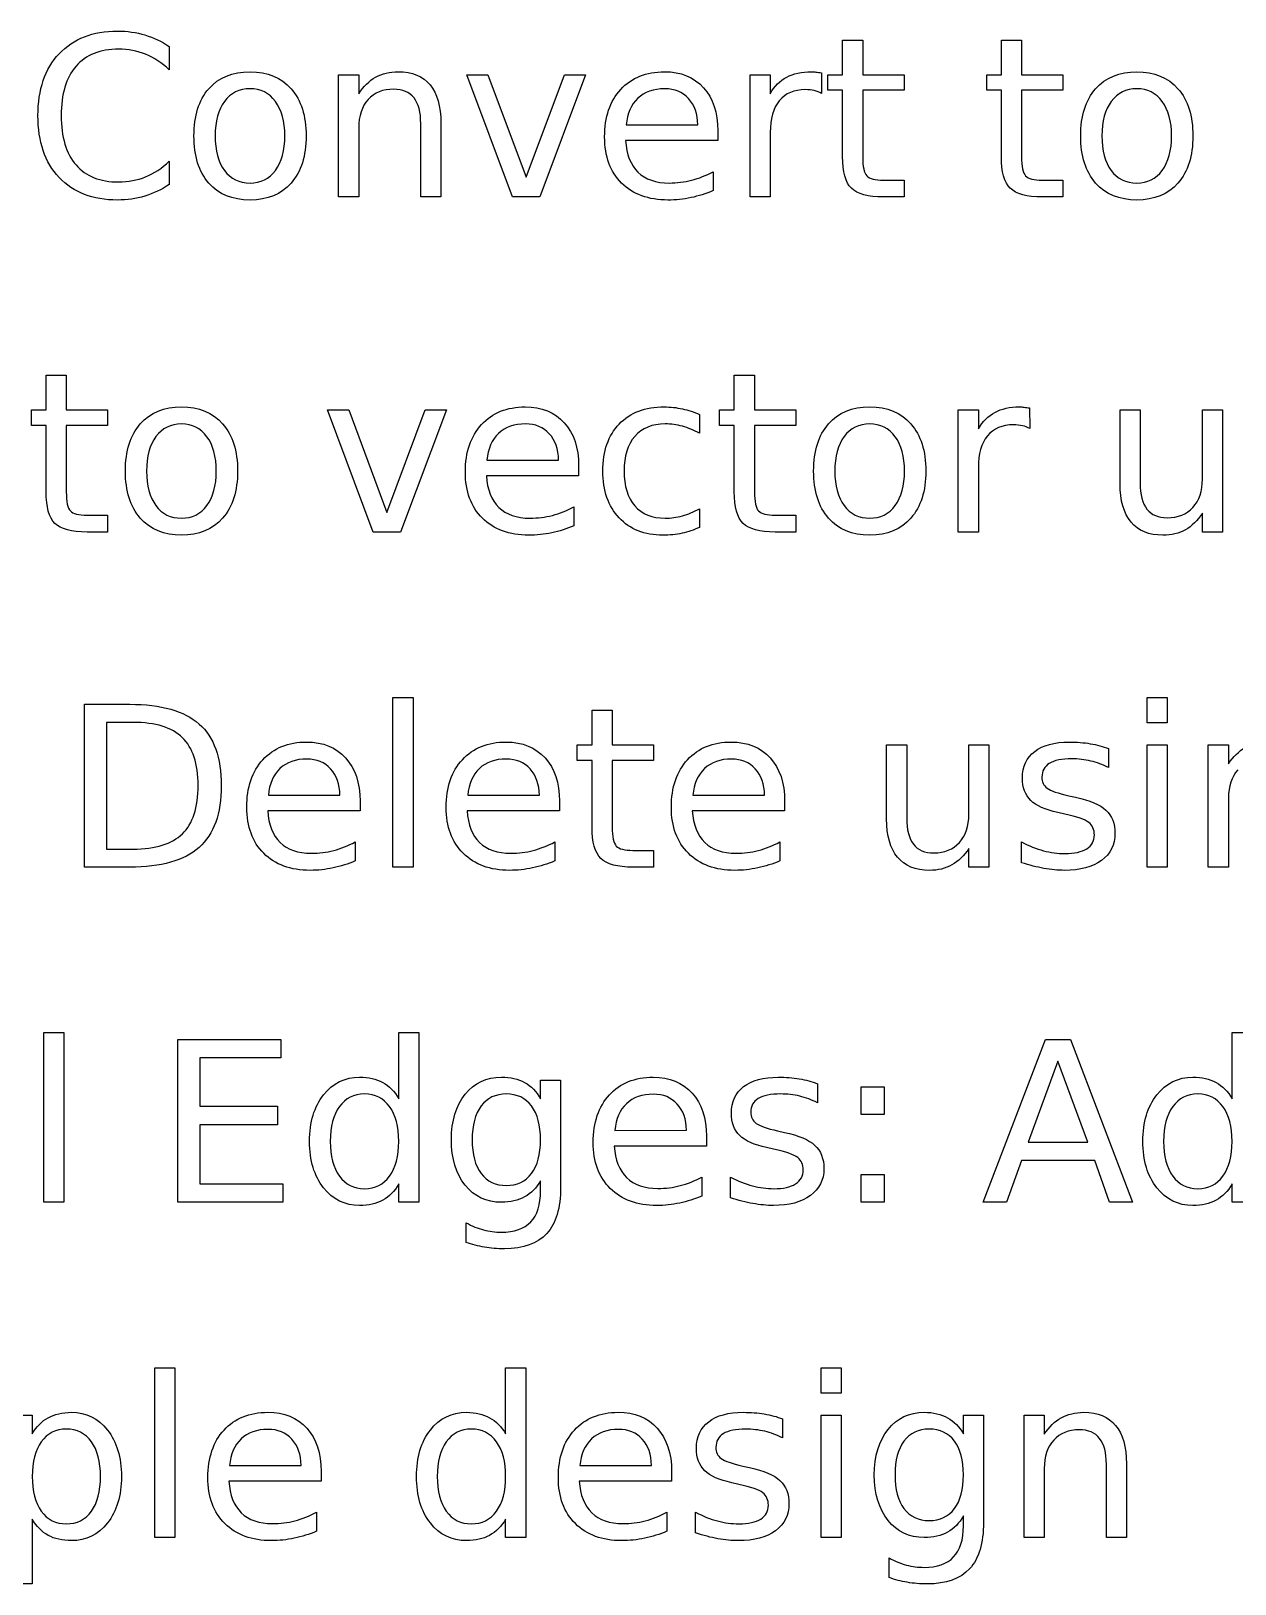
# Model space of a CAD drawing. Extents: x -140 to 352, y 0 to 216.
# Drawn here: x 238.04 to 261.78, y 118.7 to 149.32 of the extents above; entities that cross this region are included whole.
import ezdxf

# ---------------------------------------------------------------- set-up
doc = ezdxf.new("R2010")
doc.units = 0
doc.layers.add('Design_Template', color=7, linetype='CONTINUOUS')

msp = doc.modelspace()

# ---------------------------------------------------------------- linework, layer by layer
at = {"layer": 'Design_Template', "color": 7}
for points in [[(254.045286, 146.839637), (254.045286, 148.147571), (253.754869, 148.147571), (253.754869, 148.455193), (254.045286, 148.455193), (254.045286, 149.139279), (254.443255, 149.139279)], [(254.443255, 149.139279), (254.443255, 148.455193), (255.258566, 148.455193), (255.258566, 148.147571), (254.443255, 148.147571), (254.443255, 146.839637)], [(257.177448, 146.839637), (257.177448, 148.147571), (256.887027, 148.147571), (256.887027, 148.455193), (257.177448, 148.455193), (257.177448, 149.139279), (257.575417, 149.139279)], [(257.575417, 149.139279), (257.575417, 148.455193), (258.390725, 148.455193), (258.390725, 148.147571), (257.575417, 148.147571), (257.575417, 146.839637)], [(240.770174, 149.010204), (240.770174, 148.551999)], [(244.504665, 147.407556), (244.504665, 146.045841), (244.106696, 146.045841), (244.106696, 148.455193), (244.504665, 148.455193), (244.504665, 148.080882)], [(252.61903, 147.315061), (252.61903, 146.045848), (252.221062, 146.045848), (252.221062, 148.4552), (252.61903, 148.4552), (252.61903, 148.080889)], [(253.630102, 148.491762), (253.632219, 148.085182)], [(246.124529, 147.500058), (246.124529, 146.045841), (245.728716, 146.045841), (245.728716, 147.48715)], [(251.58645, 147.349471), (251.58645, 147.155863), (249.766533, 147.155863)], [(249.779441, 147.463485), (251.190637, 147.465602)], [(240.770174, 146.747135), (240.770174, 146.29323)], [(251.493948, 146.542771), (251.493948, 146.168459)], [(254.851997, 146.377124), (255.258566, 146.377124), (255.258566, 146.045841), (254.851997, 146.045841)], [(257.984138, 146.377124), (258.390725, 146.377124), (258.390725, 146.045841), (257.984138, 146.045841)], [(238.341464, 140.231121), (238.341464, 141.539055), (238.051044, 141.539055), (238.051044, 141.846677), (238.341464, 141.846677), (238.341464, 142.530763), (238.739433, 142.530763)], [(238.739433, 142.530763), (238.739433, 141.846677), (239.554741, 141.846677), (239.554741, 141.539055), (238.739433, 141.539055), (238.739433, 140.231121)], [(251.911287, 140.231121), (251.911287, 141.539055), (251.62087, 141.539055), (251.62087, 141.846677), (251.911287, 141.846677), (251.911287, 142.530763), (252.309256, 142.530763)], [(252.309256, 142.530763), (252.309256, 141.846677), (253.124564, 141.846677), (253.124564, 141.539055), (252.309256, 141.539055), (252.309256, 140.231121)], [(256.723533, 140.706546), (256.723533, 139.437332), (256.325564, 139.437332), (256.325564, 141.846685), (256.723533, 141.846685), (256.723533, 141.472377)], [(257.734604, 141.88325), (257.736721, 141.476674)], [(259.517963, 140.38816), (259.517963, 141.846677), (259.913776, 141.846677), (259.913776, 140.403217)], [(261.139965, 140.480662), (261.139965, 141.846677), (261.535795, 141.846677), (261.535795, 139.437325), (261.139965, 139.437325), (261.139965, 139.807333)], [(251.225054, 141.754176), (251.225054, 141.384168)], [(247.034494, 140.85497), (248.445687, 140.857086)], [(248.841503, 140.740955), (248.841503, 140.547348), (247.021586, 140.547348)], [(239.148154, 139.768612), (239.554741, 139.768612), (239.554741, 139.437325), (239.148154, 139.437325)], [(248.748998, 139.934255), (248.748998, 139.559944)], [(251.225054, 139.895531), (251.225054, 139.529827)], [(252.717995, 139.768612), (253.124564, 139.768612), (253.124564, 139.437325), (252.717995, 139.437325)], [(239.096536, 136.040566), (239.989282, 136.040566)], [(239.989282, 132.82881), (239.096536, 132.82881), (239.096536, 136.040566)], [(239.531077, 135.683463), (239.531077, 133.185909), (240.055968, 133.185909)], [(240.055968, 135.683463), (239.531077, 135.683463)], [(249.106101, 133.622605), (249.106101, 134.93054), (248.815701, 134.93054), (248.815701, 135.238165), (249.106101, 135.238165), (249.106101, 135.922247), (249.504087, 135.922247)], [(249.504087, 135.922247), (249.504087, 135.238165), (250.319395, 135.238165), (250.319395, 134.93054), (249.504087, 134.93054), (249.504087, 133.622605)], [(254.914372, 133.779645), (254.914372, 135.238165), (255.310203, 135.238165), (255.310203, 133.794701)], [(256.536388, 133.872146), (256.536388, 135.238165), (256.932204, 135.238165), (256.932204, 132.82881), (256.536388, 132.82881), (256.536388, 133.198817)], [(259.287783, 135.167172), (259.287783, 134.792865)], [(261.654117, 134.190525), (261.654117, 132.82881), (261.256131, 132.82881), (261.256131, 135.238165), (261.654117, 135.238165), (261.654117, 134.863854)], [(244.530485, 134.13244), (244.530485, 133.938832), (242.710568, 133.938832)], [(242.723476, 134.246458), (244.134668, 134.248574)], [(248.462888, 134.13244), (248.462888, 133.938832), (246.642975, 133.938832)], [(246.655883, 134.246458), (248.067075, 134.248574)], [(252.902985, 134.13244), (252.902985, 133.938832), (251.083068, 133.938832)], [(251.095979, 134.246458), (252.507171, 134.248574)], [(258.504739, 134.23785), (258.640262, 134.207723)], [(258.425146, 133.876436), (258.287467, 133.908715)], [(244.437979, 133.325739), (244.437979, 132.951428)], [(248.370386, 133.325739), (248.370386, 132.951428)], [(252.810483, 133.325739), (252.810483, 132.951428)], [(257.575417, 132.916997), (257.575417, 133.325729)], [(249.912812, 133.160096), (250.319395, 133.160096), (250.319395, 132.82881), (249.912812, 132.82881)], [(245.294157, 128.263943), (245.294157, 129.567577), (245.689988, 129.567577), (245.689988, 126.220294), (245.294157, 126.220294), (245.294157, 126.581697)], [(261.725092, 128.263943), (261.725092, 129.567577), (262.120923, 129.567577), (262.120923, 126.220294), (261.725092, 126.220294), (261.725092, 126.581697)], [(248.090739, 128.263953), (248.090739, 128.629657), (248.486553, 128.629657), (248.486553, 126.519323)], [(253.548353, 128.558657), (253.548353, 128.184349)], [(251.362732, 127.523928), (251.362732, 127.33032), (249.542797, 127.33032)], [(249.555709, 127.637942), (250.966901, 127.640059)], [(252.76531, 127.629334), (252.900833, 127.599207)], [(252.685716, 127.267917), (252.548037, 127.300196)], [(248.090739, 126.448333), (248.090739, 126.644093)], [(251.27023, 126.717224), (251.27023, 126.342913)], [(251.835987, 126.308481), (251.835987, 126.71721)], [(246.623618, 125.430813), (246.623618, 125.815877)], [(247.402354, 121.655427), (247.402354, 122.959061), (247.798167, 122.959061), (247.798167, 119.611779), (247.402354, 119.611779), (247.402354, 119.973182)], [(238.068245, 119.973182), (238.068245, 118.695364), (237.670276, 118.695364), (237.670276, 122.021134), (238.068245, 122.021134), (238.068245, 121.655427)], [(252.859967, 121.950145), (252.859967, 121.575834)], [(256.428822, 121.655438), (256.428822, 122.021145), (256.824639, 122.021145), (256.824639, 119.910807)], [(258.022866, 120.973494), (258.022866, 119.611779), (257.624897, 119.611779), (257.624897, 122.021134), (258.022866, 122.021134), (258.022866, 121.646823)], [(241.957634, 121.029427), (243.368826, 121.031543)], [(248.86732, 121.029427), (250.278515, 121.031543)], [(252.07692, 121.020822), (252.212443, 120.990695)], [(259.64273, 121.065996), (259.64273, 119.611779), (259.246899, 119.611779), (259.246899, 121.053091)], [(243.764657, 120.915412), (243.764657, 120.721804), (241.94474, 120.721804)], [(250.674346, 120.915412), (250.674346, 120.721804), (248.854412, 120.721804)], [(251.997326, 120.659412), (251.859651, 120.691691)], [(243.672155, 120.108708), (243.672155, 119.734397)], [(250.581841, 120.108708), (250.581841, 119.734397)], [(251.147598, 119.699969), (251.147598, 120.108701)], [(256.428822, 119.839818), (256.428822, 120.035578)], [(254.9617, 118.822297), (254.9617, 119.207361)]]:
    msp.add_lwpolyline(points, dxfattribs=at)
for points in [[(246.63437, 148.455193), (247.053851, 148.455193), (247.806785, 146.433057), (248.559701, 148.455193), (248.979178, 148.455193), (248.075676, 146.045841), (247.537877, 146.045841)], [(243.889424, 141.846677), (244.308905, 141.846677), (245.061839, 139.824541), (245.814755, 141.846677), (246.23425, 141.846677), (245.33073, 139.437325), (244.79293, 139.437325)], [(245.180143, 136.176092), (245.575974, 136.176092), (245.575974, 132.82881), (245.180143, 132.82881)], [(260.049299, 136.176092), (260.44513, 136.176092), (260.44513, 135.674858), (260.049299, 135.674858)], [(260.049299, 135.238165), (260.44513, 135.238165), (260.44513, 132.82881), (260.049299, 132.82881)], [(238.296274, 129.567577), (238.692104, 129.567577), (238.692104, 126.220294), (238.296274, 126.220294)], [(240.937962, 129.43205), (242.968702, 129.43205), (242.968702, 129.066343), (241.372503, 129.066343), (241.372503, 128.115512), (242.90202, 128.115512), (242.90202, 127.749804), (241.372503, 127.749804), (241.372503, 126.586001), (243.00743, 126.586001), (243.00743, 126.220294), (240.937962, 126.220294)], [(258.04653, 129.43205), (258.539156, 129.43205), (259.763207, 126.220294), (259.311447, 126.220294), (259.018874, 127.044207), (257.571124, 127.044207), (257.278551, 126.220294), (256.820345, 126.220294)], [(258.291774, 129.003958), (257.702339, 127.40561), (258.883351, 127.40561)], [(254.41099, 128.498424), (254.864888, 128.498424), (254.864888, 127.952017), (254.41099, 127.952017)], [(254.41099, 126.766701), (254.864888, 126.766701), (254.864888, 126.220294), (254.41099, 126.220294)], [(240.481908, 122.959061), (240.877725, 122.959061), (240.877725, 119.611779), (240.481908, 119.611779)], [(253.621501, 122.959061), (254.017314, 122.959061), (254.017314, 122.457831), (253.621501, 122.457831)], [(253.621501, 122.021134), (254.017314, 122.021134), (254.017314, 119.611779), (253.621501, 119.611779)]]:
    msp.add_lwpolyline(points, close=True, dxfattribs=at)
for points in [[(238.599599, 148.868225), (238.879264, 149.166524), (239.262169, 149.315674), (239.748349, 149.315678)], [(239.748349, 149.315678), (239.940514, 149.315674), (240.121228, 149.289855), (240.290456, 149.238233)], [(240.290456, 149.238233), (240.461112, 149.188036), (240.621012, 149.112026), (240.770174, 149.010204)], [(238.180122, 147.648489), (238.180107, 148.164779), (238.319938, 148.571356), (238.599599, 148.868225)], [(239.774166, 148.958575), (239.407023, 148.958572), (239.125933, 148.845993), (238.930886, 148.620836)], [(240.301212, 148.857469), (240.136274, 148.924871), (239.960598, 148.958572), (239.774166, 148.958575)], [(240.770174, 148.551999), (240.62388, 148.688238), (240.467557, 148.790064), (240.301212, 148.857469)], [(238.930886, 148.620836), (238.735835, 148.397108), (238.638327, 148.072994), (238.638327, 147.648489)], [(241.548909, 148.177687), (241.745382, 148.401412), (242.016428, 148.513274), (242.362066, 148.513274)], [(242.362066, 148.513274), (242.706257, 148.513274), (242.97659, 148.401412), (243.173067, 148.177687)], [(244.838104, 148.405716), (244.967181, 148.477422), (245.115613, 148.513274), (245.283401, 148.513274)], [(245.283401, 148.513274), (245.560197, 148.513274), (245.769582, 148.427225), (245.911568, 148.255129)], [(249.671875, 148.164779), (249.885567, 148.397108), (250.173102, 148.513274), (250.534512, 148.513274)], [(250.534512, 148.513274), (250.858623, 148.513274), (251.11462, 148.40858), (251.302495, 148.1992)], [(252.943868, 148.405723), (253.077236, 148.477429), (253.239291, 148.513281), (253.430031, 148.513281)], [(253.430031, 148.513281), (253.457301, 148.513281), (253.487403, 148.511165), (253.520395, 148.506826)], [(259.033938, 148.177687), (259.23041, 148.401412), (259.501474, 148.513274), (259.847094, 148.513274)], [(259.847094, 148.513274), (260.191285, 148.513274), (260.461619, 148.401412), (260.658095, 148.177687)], [(244.504665, 148.080882), (244.599322, 148.225729), (244.710469, 148.334007), (244.838104, 148.405716)], [(245.911568, 148.255129), (246.053536, 148.084466), (246.124529, 147.832777), (246.124529, 147.500058)], [(252.61903, 148.080889), (252.702205, 148.227172), (252.810483, 148.335446), (252.943868, 148.405723)], [(253.520395, 148.506826), (253.55338, 148.504003), (253.589949, 148.498923), (253.630102, 148.491762)], [(241.256337, 147.248365), (241.256337, 147.644185), (241.353862, 147.953959), (241.548909, 148.177687)], [(241.858684, 147.928147), (241.735342, 147.763219), (241.673676, 147.536623), (241.673676, 147.248365)], [(242.362066, 148.177687), (242.149813, 148.177684), (241.982011, 148.094506), (241.858684, 147.928147)], [(242.863292, 147.925995), (242.739965, 148.09379), (242.572889, 148.177684), (242.362066, 148.177687)], [(243.048296, 147.248365), (243.048296, 147.533759), (242.986634, 147.759635), (242.863292, 147.925995)], [(243.173067, 148.177687), (243.369539, 147.953959), (243.467791, 147.644185), (243.467791, 147.248365)], [(244.689672, 147.964719), (244.566345, 147.828473), (244.504665, 147.642753), (244.504665, 147.407556)], [(245.195206, 148.169083), (244.981515, 148.16908), (244.813014, 148.100958), (244.689672, 147.964719)], [(245.59533, 147.999136), (245.506423, 148.112431), (245.373038, 148.16908), (245.195206, 148.169083)], [(245.728716, 147.48715), (245.728716, 147.715175), (245.684252, 147.885838), (245.59533, 147.999136)], [(249.3535, 147.226853), (249.3535, 147.62124), (249.459627, 147.933883), (249.671875, 148.164779)], [(250.007469, 147.990532), (249.875523, 147.865761), (249.79951, 147.690078), (249.779441, 147.463485)], [(250.538805, 148.177687), (250.317956, 148.177684), (250.140837, 148.115302), (250.007469, 147.990532)], [(251.007785, 147.984079), (250.890176, 148.11315), (250.733853, 148.177684), (250.538805, 148.177687)], [(251.190637, 147.465637), (251.187814, 147.68219), (251.126801, 147.855005), (251.007785, 147.984079)], [(251.302495, 148.1992), (251.491792, 147.991248), (251.58645, 147.708006), (251.58645, 147.349471)], [(252.797589, 147.941062), (252.678554, 147.796211), (252.61903, 147.587547), (252.61903, 147.315061)], [(253.313879, 148.160486), (253.090147, 148.160482), (252.918048, 148.087341), (252.797589, 147.941062)], [(253.485978, 148.141118), (253.434338, 148.15403), (253.37697, 148.160486), (253.313879, 148.160486)], [(253.632254, 148.085186), (253.587793, 148.111009), (253.539022, 148.129643), (253.485978, 148.141118)], [(258.741383, 147.248365), (258.741383, 147.644185), (258.83889, 147.953959), (259.033938, 148.177687)], [(259.343712, 147.928147), (259.22037, 147.763219), (259.158705, 147.536623), (259.158705, 147.248365)], [(259.847094, 148.177687), (259.634842, 148.177684), (259.467054, 148.094506), (259.343712, 147.928147)], [(260.348321, 147.925995), (260.224993, 148.09379), (260.057918, 148.177684), (259.847094, 148.177687)], [(260.533324, 147.248365), (260.533324, 147.533759), (260.471662, 147.759635), (260.348321, 147.925995)], [(260.658095, 148.177687), (260.854585, 147.953959), (260.95282, 147.644185), (260.95282, 147.248365)], [(238.599599, 146.428753), (238.319938, 146.727055), (238.180107, 147.133635), (238.180122, 147.648489)], [(238.638327, 147.648489), (238.638327, 147.225417), (238.735835, 146.901302), (238.930886, 146.676142)], [(241.548909, 146.319042), (241.353862, 146.544203), (241.256337, 146.853977), (241.256337, 147.248365)], [(241.673676, 147.248365), (241.673676, 146.960103), (241.734629, 146.732791), (241.856528, 146.566431)], [(242.863292, 146.568583), (242.986634, 146.734943), (243.048296, 146.961535), (243.048296, 147.248365)], [(243.467791, 147.248365), (243.467791, 146.853977), (243.369539, 146.544203), (243.173067, 146.319042)], [(249.689077, 146.319042), (249.465359, 146.542767), (249.3535, 146.845369), (249.3535, 147.226853)], [(249.766533, 147.155863), (249.783748, 146.883378), (249.865483, 146.675426), (250.011759, 146.532011)], [(259.033938, 146.319042), (258.83889, 146.544203), (258.741383, 146.853977), (258.741383, 147.248365)], [(259.158705, 147.248365), (259.158705, 146.960103), (259.219658, 146.732791), (259.341556, 146.566431)], [(260.348321, 146.568583), (260.471662, 146.734943), (260.533324, 146.961535), (260.533324, 147.248365)], [(260.95282, 147.248365), (260.95282, 146.853977), (260.854585, 146.544203), (260.658095, 146.319042)], [(238.930886, 146.676142), (239.125933, 146.452417), (239.407023, 146.340555), (239.774166, 146.340555)], [(240.301212, 146.441661), (240.467557, 146.509066), (240.62388, 146.610888), (240.770174, 146.747135)], [(254.219537, 146.215784), (254.103371, 146.330515), (254.045286, 146.538467), (254.045286, 146.839637)], [(254.443255, 146.839637), (254.443255, 146.643157), (254.469784, 146.516954), (254.522848, 146.461021)], [(257.351699, 146.215784), (257.23553, 146.330515), (257.177448, 146.538467), (257.177448, 146.839637)], [(257.575417, 146.839637), (257.575417, 146.643157), (257.601946, 146.516954), (257.655011, 146.461021)], [(239.748349, 145.983456), (239.262169, 145.983456), (238.879264, 146.131887), (238.599599, 146.428753)], [(239.774166, 146.340555), (239.960598, 146.340555), (240.136274, 146.374245), (240.301212, 146.441661)], [(241.856528, 146.566431), (241.979873, 146.401504), (242.148374, 146.319042), (242.362066, 146.319042)], [(242.362066, 146.319042), (242.572889, 146.319042), (242.739965, 146.402224), (242.863292, 146.568583)], [(250.011759, 146.532011), (250.159481, 146.390032), (250.364572, 146.319042), (250.627018, 146.319042)], [(250.627018, 146.319042), (250.77903, 146.319042), (250.926036, 146.337669), (251.068004, 146.374975)], [(251.068004, 146.374975), (251.211415, 146.412264), (251.353401, 146.468193), (251.493948, 146.542771)], [(254.522848, 146.461021), (254.577353, 146.405088), (254.687059, 146.377124), (254.851997, 146.377124)], [(257.655011, 146.461021), (257.709515, 146.405088), (257.819218, 146.377124), (257.984138, 146.377124)], [(259.341556, 146.566431), (259.464902, 146.401504), (259.633402, 146.319042), (259.847094, 146.319042)], [(259.847094, 146.319042), (260.057918, 146.319042), (260.224993, 146.402224), (260.348321, 146.568583)], [(240.286148, 146.060897), (240.116917, 146.009268), (239.937646, 145.983456), (239.748349, 145.983456)], [(240.770174, 146.29323), (240.618144, 146.189972), (240.456805, 146.112526), (240.286148, 146.060897)], [(242.362066, 145.983456), (242.016428, 145.983456), (241.745382, 146.095318), (241.548909, 146.319042)], [(243.173067, 146.319042), (242.97659, 146.095318), (242.706257, 145.983456), (242.362066, 145.983456)], [(250.603353, 145.983456), (250.219005, 145.983456), (249.914237, 146.095318), (249.689077, 146.319042)], [(251.493948, 146.168459), (251.351962, 146.108222), (251.206395, 146.062333), (251.057251, 146.030781)], [(254.851997, 146.045841), (254.546513, 146.045841), (254.335689, 146.10249), (254.219537, 146.215784)], [(257.984138, 146.045841), (257.678675, 146.045841), (257.467851, 146.10249), (257.351699, 146.215784)], [(259.847094, 145.983456), (259.501474, 145.983456), (259.23041, 146.095318), (259.033938, 146.319042)], [(260.658095, 146.319042), (260.461619, 146.095318), (260.191285, 145.983456), (259.847094, 145.983456)], [(251.057251, 146.030781), (250.908104, 145.999242), (250.756805, 145.983456), (250.603353, 145.983456)], [(240.197954, 141.569172), (240.394426, 141.792896), (240.665473, 141.904759), (241.01111, 141.904762)], [(241.01111, 141.904762), (241.355301, 141.904759), (241.625635, 141.792896), (241.822111, 141.569172)], [(246.926929, 141.556267), (247.140621, 141.788593), (247.42817, 141.904759), (247.789566, 141.904762)], [(247.789566, 141.904762), (248.113673, 141.904759), (248.369674, 141.800065), (248.557546, 141.590684)], [(249.641766, 141.56702), (249.858308, 141.792177), (250.154458, 141.904759), (250.530205, 141.904762)], [(250.530205, 141.904762), (250.652107, 141.904759), (250.771141, 141.891851), (250.887308, 141.866041)], [(250.887308, 141.866041), (251.003474, 141.841664), (251.116045, 141.804369), (251.225054, 141.754176)], [(253.767777, 141.569172), (253.964253, 141.792896), (254.235299, 141.904759), (254.580933, 141.904762)], [(254.580933, 141.904762), (254.925128, 141.904759), (255.195462, 141.792896), (255.391934, 141.569172)], [(256.723533, 141.472377), (256.806721, 141.618656), (256.915003, 141.726934), (257.04837, 141.797207)], [(257.04837, 141.797207), (257.181742, 141.868913), (257.343811, 141.904766), (257.534551, 141.904769)], [(257.534551, 141.904769), (257.561786, 141.904766), (257.591906, 141.902653), (257.624897, 141.898314)], [(257.624897, 141.898314), (257.657882, 141.895491), (257.694451, 141.890411), (257.734604, 141.88325)], [(239.905381, 140.639849), (239.905381, 141.035673), (240.002907, 141.345444), (240.197954, 141.569172)], [(241.01111, 141.569172), (240.798858, 141.569168), (240.631056, 141.48599), (240.507728, 141.319631)], [(241.512337, 141.317483), (241.388992, 141.485274), (241.221916, 141.569168), (241.01111, 141.569172)], [(241.822111, 141.569172), (242.018584, 141.345444), (242.116822, 141.035673), (242.116822, 140.639849)], [(246.608554, 140.618337), (246.608554, 141.012725), (246.71468, 141.325367), (246.926929, 141.556267)], [(247.793873, 141.569172), (247.573006, 141.569168), (247.395891, 141.506787), (247.262519, 141.382016)], [(248.262835, 141.375564), (248.145226, 141.504635), (247.988907, 141.569168), (247.793873, 141.569172)], [(248.557546, 141.590684), (248.74686, 141.382732), (248.841503, 141.099491), (248.841503, 140.740955)], [(249.31908, 140.639849), (249.31908, 141.032801), (249.426631, 141.34186), (249.641766, 141.56702)], [(250.547424, 141.569172), (250.290711, 141.569168), (250.091353, 141.487426), (249.949384, 141.323935)], [(250.887308, 141.521847), (250.775449, 141.553385), (250.662147, 141.569168), (250.547424, 141.569172)], [(251.225054, 141.384168), (251.113181, 141.445834), (251.000609, 141.491727), (250.887308, 141.521847)], [(253.475204, 140.639849), (253.475204, 141.035673), (253.57273, 141.345444), (253.767777, 141.569172)], [(254.580933, 141.569172), (254.368685, 141.569168), (254.200879, 141.48599), (254.077551, 141.319631)], [(255.08216, 141.317483), (254.958832, 141.485274), (254.791757, 141.569168), (254.580933, 141.569172)], [(255.391934, 141.569172), (255.588407, 141.345444), (255.686662, 141.035673), (255.686662, 140.639849)], [(257.418381, 141.55197), (257.19465, 141.551967), (257.022554, 141.478825), (256.902091, 141.332546)], [(257.59048, 141.532603), (257.538841, 141.545515), (257.481486, 141.55197), (257.418381, 141.55197)], [(257.736756, 141.47667), (257.692296, 141.502493), (257.643542, 141.521127), (257.59048, 141.532603)], [(240.507728, 141.319631), (240.384386, 141.154704), (240.322721, 140.928111), (240.322721, 140.639849)], [(241.697341, 140.639849), (241.697341, 140.925243), (241.635679, 141.15112), (241.512337, 141.317483)], [(247.262519, 141.382016), (247.130577, 141.257246), (247.054564, 141.081562), (247.034494, 140.85497)], [(248.445687, 140.857122), (248.442865, 141.073674), (248.381869, 141.24649), (248.262835, 141.375564)], [(249.949384, 141.323935), (249.807398, 141.161876), (249.736405, 140.933847), (249.736405, 140.639849)], [(254.077551, 141.319631), (253.954209, 141.154704), (253.892547, 140.928111), (253.892547, 140.639849)], [(255.267167, 140.639849), (255.267167, 140.925243), (255.205502, 141.15112), (255.08216, 141.317483)], [(256.902091, 141.332546), (256.783057, 141.187696), (256.723533, 140.979031), (256.723533, 140.706546)], [(240.197954, 139.710527), (240.002907, 139.935687), (239.905381, 140.245461), (239.905381, 140.639849)], [(240.322721, 140.639849), (240.322721, 140.351588), (240.383674, 140.124275), (240.505573, 139.957916)], [(241.512337, 139.960068), (241.635679, 140.126427), (241.697341, 140.353023), (241.697341, 140.639849)], [(242.116822, 140.639849), (242.116822, 140.245461), (242.018584, 139.935687), (241.822111, 139.710527)], [(246.944145, 139.710527), (246.720413, 139.934251), (246.608554, 140.236857), (246.608554, 140.618337)], [(247.021586, 140.547348), (247.038802, 140.274858), (247.120537, 140.06691), (247.26683, 139.923499)], [(249.63961, 139.716983), (249.425919, 139.945008), (249.31908, 140.252633), (249.31908, 140.639849)], [(249.736405, 140.639849), (249.736405, 140.345851), (249.807398, 140.117107), (249.949384, 139.953615)], [(253.767777, 139.710527), (253.57273, 139.935687), (253.475204, 140.245461), (253.475204, 140.639849)], [(253.892547, 140.639849), (253.892547, 140.351588), (253.953497, 140.124275), (254.075399, 139.957916)], [(255.08216, 139.960068), (255.205502, 140.126427), (255.267167, 140.353023), (255.267167, 140.639849)], [(255.686662, 140.639849), (255.686662, 140.245461), (255.588407, 139.935687), (255.391934, 139.710527)], [(259.73308, 139.633085), (259.589669, 139.805181), (259.517963, 140.05687), (259.517963, 140.38816)], [(259.913776, 140.403217), (259.913776, 140.175188), (259.95824, 140.003809), (260.047161, 139.889078)], [(260.95282, 139.923499), (261.07759, 140.059742), (261.139965, 140.245461), (261.139965, 140.480662)], [(238.515698, 139.607269), (238.399546, 139.722003), (238.341464, 139.929951), (238.341464, 140.231121)], [(238.739433, 140.231121), (238.739433, 140.034641), (238.765962, 139.908439), (238.819027, 139.852509)], [(240.505573, 139.957916), (240.6289, 139.792992), (240.797419, 139.710527), (241.01111, 139.710527)], [(241.01111, 139.710527), (241.221916, 139.710527), (241.388992, 139.793708), (241.512337, 139.960068)], [(249.949384, 139.953615), (250.091353, 139.791556), (250.290711, 139.710527), (250.547424, 139.710527)], [(252.085538, 139.607269), (251.969372, 139.722003), (251.911287, 139.929951), (251.911287, 140.231121)], [(252.309256, 140.231121), (252.309256, 140.034641), (252.335785, 139.908439), (252.38885, 139.852509)], [(254.075399, 139.957916), (254.198741, 139.792992), (254.367242, 139.710527), (254.580933, 139.710527)], [(254.580933, 139.710527), (254.791757, 139.710527), (254.958832, 139.793708), (255.08216, 139.960068)], [(238.819027, 139.852509), (238.873531, 139.796576), (238.983234, 139.768612), (239.148154, 139.768612)], [(241.01111, 139.37494), (240.665473, 139.37494), (240.394426, 139.486802), (240.197954, 139.710527)], [(241.822111, 139.710527), (241.625635, 139.486802), (241.355301, 139.37494), (241.01111, 139.37494)], [(247.858403, 139.37494), (247.474059, 139.37494), (247.169305, 139.486802), (246.944145, 139.710527)], [(247.26683, 139.923499), (247.414535, 139.781516), (247.619622, 139.710527), (247.882068, 139.710527)], [(247.882068, 139.710527), (248.03408, 139.710527), (248.181089, 139.729189), (248.323075, 139.76646)], [(248.323075, 139.76646), (248.466487, 139.803745), (248.608455, 139.859678), (248.748998, 139.934255)], [(250.504385, 139.37494), (250.141549, 139.37494), (249.853302, 139.488954), (249.63961, 139.716983)], [(250.547424, 139.710527), (250.662147, 139.710527), (250.775449, 139.72559), (250.887308, 139.755704)], [(250.887308, 139.755704), (251.000609, 139.787242), (251.113181, 139.833862), (251.225054, 139.895531)], [(252.38885, 139.852509), (252.443354, 139.796576), (252.553057, 139.768612), (252.717995, 139.768612)], [(254.580933, 139.37494), (254.235299, 139.37494), (253.964253, 139.486802), (253.767777, 139.710527)], [(255.391934, 139.710527), (255.195462, 139.486802), (254.925128, 139.37494), (254.580933, 139.37494)], [(260.363384, 139.37494), (260.086602, 139.37494), (259.876491, 139.460986), (259.73308, 139.633085)], [(260.047161, 139.889078), (260.136068, 139.77578), (260.269454, 139.719131), (260.447286, 139.719131)], [(260.447286, 139.719131), (260.660959, 139.719131), (260.829478, 139.787253), (260.95282, 139.923499)], [(261.139965, 139.807333), (261.043882, 139.66105), (260.932023, 139.552056), (260.804388, 139.480346)], [(239.148154, 139.437325), (238.842691, 139.437325), (238.631864, 139.493974), (238.515698, 139.607269)], [(248.312319, 139.422265), (248.163158, 139.390727), (248.011858, 139.37494), (247.858403, 139.37494)], [(248.748998, 139.559944), (248.60703, 139.49971), (248.461463, 139.453818), (248.312319, 139.422265)], [(250.880862, 139.413661), (250.763253, 139.387838), (250.63777, 139.37494), (250.504385, 139.37494)], [(251.225054, 139.529827), (251.11462, 139.478198), (250.999897, 139.439477), (250.880862, 139.413661)], [(252.717995, 139.437325), (252.412514, 139.437325), (252.201705, 139.493974), (252.085538, 139.607269)], [(260.804388, 139.480346), (260.678179, 139.410077), (260.531173, 139.37494), (260.363384, 139.37494)], [(239.989282, 136.040566), (240.611699, 136.040562), (241.068465, 135.910772), (241.359612, 135.651198)], [(241.028312, 135.382296), (240.823235, 135.583073), (240.49911, 135.683463), (240.055968, 135.683463)], [(241.359612, 135.651198), (241.650725, 135.393049), (241.796291, 134.988621), (241.796291, 134.437914)], [(241.338086, 134.437914), (241.338086, 134.868154), (241.234828, 135.182949), (241.028312, 135.382296)], [(242.61591, 134.947752), (242.829602, 135.180081), (243.117137, 135.296243), (243.478547, 135.296247)], [(243.478547, 135.296247), (243.802655, 135.296243), (244.058655, 135.191553), (244.246527, 134.982169)], [(246.548317, 134.947752), (246.762005, 135.180081), (247.049544, 135.296243), (247.410954, 135.296247)], [(247.410954, 135.296247), (247.735062, 135.296243), (247.991062, 135.191553), (248.178934, 134.982169)], [(250.98841, 134.947752), (251.202102, 135.180081), (251.489637, 135.296243), (251.851051, 135.296247)], [(251.851051, 135.296247), (252.175158, 135.296243), (252.431158, 135.191553), (252.61903, 134.982169)], [(257.592632, 134.586349), (257.592632, 134.812938), (257.672939, 134.987905), (257.833569, 135.111243)], [(257.833569, 135.111243), (257.994182, 135.234578), (258.222207, 135.296243), (258.517648, 135.296247)], [(258.517648, 135.296247), (258.663927, 135.296243), (258.801602, 135.285487), (258.93068, 135.263968)], [(258.93068, 135.263968), (259.059758, 135.242448), (259.178792, 135.210183), (259.287783, 135.167162)], [(261.654117, 134.863854), (261.748757, 135.008701), (261.859903, 135.116976), (261.987556, 135.188685)], [(242.297536, 134.009821), (242.297536, 134.404209), (242.403658, 134.716852), (242.61591, 134.947752)], [(242.951501, 134.773504), (242.819559, 134.64873), (242.743545, 134.47305), (242.723476, 134.246458)], [(243.482841, 134.960656), (243.261988, 134.960656), (243.084872, 134.898271), (242.951501, 134.773504)], [(243.951816, 134.767048), (243.834207, 134.896119), (243.677888, 134.960656), (243.482841, 134.960656)], [(244.134668, 134.248606), (244.131846, 134.465162), (244.070837, 134.637974), (243.951816, 134.767048)], [(244.246527, 134.982169), (244.435828, 134.774217), (244.530485, 134.490975), (244.530485, 134.13244)], [(246.229942, 134.009821), (246.229942, 134.404209), (246.336065, 134.716852), (246.548317, 134.947752)], [(246.883908, 134.773504), (246.751965, 134.64873), (246.675952, 134.47305), (246.655883, 134.246458)], [(247.415262, 134.960656), (247.194395, 134.960656), (247.017279, 134.898271), (246.883908, 134.773504)], [(247.884223, 134.767048), (247.766614, 134.896119), (247.610295, 134.960656), (247.415262, 134.960656)], [(248.067075, 134.248606), (248.064253, 134.465162), (248.003258, 134.637974), (247.884223, 134.767048)], [(248.178934, 134.982169), (248.368231, 134.774217), (248.462888, 134.490975), (248.462888, 134.13244)], [(250.670035, 134.009821), (250.670035, 134.404209), (250.776161, 134.716852), (250.98841, 134.947752)], [(251.324004, 134.773504), (251.192062, 134.64873), (251.116045, 134.47305), (251.095979, 134.246458)], [(251.855358, 134.960656), (251.634491, 134.960656), (251.457372, 134.898271), (251.324004, 134.773504)], [(252.32432, 134.767048), (252.206711, 134.896119), (252.050391, 134.960656), (251.855358, 134.960656)], [(252.507171, 134.248606), (252.504349, 134.465162), (252.443354, 134.637974), (252.32432, 134.767048)], [(252.61903, 134.982169), (252.808327, 134.774217), (252.902985, 134.490975), (252.902985, 134.13244)], [(258.121834, 134.874607), (258.024309, 134.814373), (257.975537, 134.724024), (257.975537, 134.603557)], [(258.564976, 134.96496), (258.368504, 134.964957), (258.220781, 134.934833), (258.121834, 134.874607)], [(258.93928, 134.921935), (258.818821, 134.950616), (258.694054, 134.964957), (258.564976, 134.96496)], [(259.287783, 134.792865), (259.175924, 134.850226), (259.059758, 134.893251), (258.93928, 134.921935)], [(261.839107, 134.747688), (261.715779, 134.611442), (261.654117, 134.425722), (261.654117, 134.190525)], [(241.028312, 133.487079), (241.234828, 133.687859), (241.338086, 134.004801), (241.338086, 134.437914)], [(241.796291, 134.437914), (241.796291, 133.884335), (241.650012, 133.477755), (241.357457, 133.218178)], [(257.756113, 134.145348), (257.647122, 134.252906), (257.592632, 134.399909), (257.592632, 134.586349)], [(257.975537, 134.603557), (257.975537, 134.511771), (258.010674, 134.439346), (258.080951, 134.386285)], [(258.287467, 133.908715), (258.042223, 133.960344), (257.865122, 134.039222), (257.756113, 134.145348)], [(258.080951, 134.386285), (258.151231, 134.334656), (258.292487, 134.285175), (258.504739, 134.23785)], [(258.640262, 134.207723), (258.921349, 134.147489), (259.120707, 134.062156), (259.238298, 133.95173)], [(242.633112, 133.102011), (242.409394, 133.325739), (242.297536, 133.628342), (242.297536, 134.009821)], [(242.710568, 133.938832), (242.727783, 133.666346), (242.809515, 133.458394), (242.955794, 133.314983)], [(246.565533, 133.102011), (246.341801, 133.325739), (246.229942, 133.628342), (246.229942, 134.009821)], [(246.642975, 133.938832), (246.66019, 133.666346), (246.741922, 133.458394), (246.888215, 133.314983)], [(251.005629, 133.102011), (250.781894, 133.325739), (250.670035, 133.628342), (250.670035, 134.009821)], [(251.083068, 133.938832), (251.100283, 133.666346), (251.182018, 133.458394), (251.328297, 133.314983)], [(256.349228, 133.314983), (256.473999, 133.451226), (256.536388, 133.636946), (256.536388, 133.872146)], [(258.90057, 133.710796), (258.828847, 133.768158), (258.67039, 133.823371), (258.425146, 133.876436)], [(259.238298, 133.95173), (259.357333, 133.842735), (259.41686, 133.69), (259.41686, 133.493521)], [(249.280352, 132.998753), (249.164186, 133.113487), (249.106101, 133.321436), (249.106101, 133.622605)], [(249.504087, 133.622605), (249.504087, 133.426126), (249.530616, 133.299923), (249.583681, 133.243994)], [(255.129489, 133.02457), (254.986077, 133.196665), (254.914372, 133.448358), (254.914372, 133.779645)], [(255.310203, 133.794701), (255.310203, 133.566673), (255.354649, 133.395293), (255.44357, 133.280563)], [(259.010273, 133.463404), (259.010273, 133.570966), (258.973701, 133.653428), (258.90057, 133.710796)], [(241.357457, 133.218178), (241.064884, 132.9586), (240.608831, 132.82881), (239.989282, 132.82881)], [(240.055968, 133.185909), (240.49911, 133.185909), (240.823235, 133.286299), (241.028312, 133.487079)], [(242.955794, 133.314983), (243.103513, 133.173001), (243.308604, 133.102011), (243.571049, 133.102011)], [(244.012039, 133.157944), (244.15545, 133.195229), (244.297436, 133.251162), (244.437979, 133.325739)], [(246.888215, 133.314983), (247.03592, 133.173001), (247.241011, 133.102011), (247.503456, 133.102011)], [(247.94446, 133.157944), (248.087871, 133.195229), (248.229843, 133.251162), (248.370386, 133.325739)], [(249.583681, 133.243994), (249.638167, 133.188061), (249.747888, 133.160096), (249.912812, 133.160096)], [(251.328297, 133.314983), (251.476016, 133.173001), (251.681107, 133.102011), (251.943552, 133.102011)], [(252.384542, 133.157944), (252.527954, 133.195229), (252.66994, 133.251162), (252.810483, 133.325739)], [(255.44357, 133.280563), (255.532495, 133.167265), (255.665863, 133.110619), (255.843694, 133.110619)], [(255.843694, 133.110619), (256.057386, 133.110619), (256.225887, 133.17874), (256.349228, 133.314983)], [(256.536388, 133.198817), (256.440291, 133.052534), (256.328432, 132.94354), (256.200797, 132.871834)], [(257.575417, 133.325729), (257.721693, 133.249719), (257.865834, 133.192351), (258.007802, 133.15363)], [(258.859687, 133.192354), (258.960077, 133.256888), (259.010273, 133.347238), (259.010273, 133.463404)], [(259.41686, 133.493521), (259.41686, 133.269796), (259.327936, 133.09268), (259.150104, 132.962174)], [(243.547385, 132.766424), (243.163041, 132.766424), (242.858269, 132.878287), (242.633112, 133.102011)], [(243.571049, 133.102011), (243.723061, 133.102011), (243.870071, 133.120673), (244.012039, 133.157944)], [(244.437979, 132.951428), (244.295993, 132.891195), (244.15043, 132.845302), (244.001283, 132.81375)], [(247.479792, 132.766424), (247.095444, 132.766424), (246.790693, 132.878287), (246.565533, 133.102011)], [(247.503456, 133.102011), (247.655468, 133.102011), (247.802474, 133.120673), (247.94446, 133.157944)], [(248.370386, 132.951428), (248.228418, 132.891195), (248.082851, 132.845302), (247.93369, 132.81375)], [(249.912812, 132.82881), (249.607345, 132.82881), (249.396522, 132.885459), (249.280352, 132.998753)], [(251.919888, 132.766424), (251.53554, 132.766424), (251.23079, 132.878287), (251.005629, 133.102011)], [(251.943552, 133.102011), (252.095564, 133.102011), (252.24257, 133.120673), (252.384542, 133.157944)], [(252.810483, 132.951428), (252.668514, 132.891195), (252.522948, 132.845302), (252.373786, 132.81375)], [(255.759793, 132.766424), (255.483011, 132.766424), (255.2729, 132.852474), (255.129489, 133.02457)], [(258.016421, 132.805135), (257.877303, 132.829512), (257.730311, 132.866804), (257.575417, 132.916997)], [(258.007802, 133.15363), (258.149788, 133.116341), (258.290335, 133.0977), (258.429453, 133.0977)], [(259.150104, 132.962174), (258.973701, 132.831667), (258.730609, 132.766414), (258.420835, 132.766414)], [(258.429453, 133.0977), (258.615886, 133.0977), (258.759297, 133.129239), (258.859687, 133.192354)], [(244.001283, 132.81375), (243.852139, 132.782211), (243.70084, 132.766424), (243.547385, 132.766424)], [(247.93369, 132.81375), (247.784546, 132.782211), (247.633247, 132.766424), (247.479792, 132.766424)], [(252.373786, 132.81375), (252.224642, 132.782211), (252.073343, 132.766424), (251.919888, 132.766424)], [(256.200797, 132.871834), (256.074587, 132.801561), (255.927595, 132.766424), (255.759793, 132.766424)], [(258.420835, 132.766414), (258.291774, 132.766414), (258.156964, 132.779325), (258.016421, 132.805135)], [(243.80983, 128.339236), (243.993395, 128.571565), (244.230751, 128.687728), (244.521884, 128.687731)], [(244.521884, 128.687731), (244.699712, 128.687728), (244.851724, 128.652595), (244.977934, 128.582321)], [(246.604247, 128.350003), (246.784957, 128.57516), (247.023012, 128.687738), (247.318449, 128.687742)], [(247.318449, 128.687742), (247.496281, 128.687738), (247.649023, 128.652605), (247.776658, 128.582332)], [(249.44814, 128.339236), (249.661832, 128.571565), (249.949384, 128.687728), (250.310781, 128.687731)], [(250.310781, 128.687731), (250.634906, 128.687728), (250.890888, 128.583037), (251.07876, 128.373657)], [(252.094139, 128.502724), (252.254752, 128.626055), (252.482794, 128.687724), (252.778218, 128.687728)], [(252.778218, 128.687728), (252.924497, 128.687724), (253.062172, 128.676968), (253.19125, 128.655449)], [(253.19125, 128.655449), (253.320328, 128.633929), (253.439362, 128.601668), (253.548353, 128.558643)], [(260.240769, 128.339236), (260.424334, 128.571565), (260.66169, 128.687728), (260.95282, 128.687731)], [(260.95282, 128.687731), (261.130651, 128.687728), (261.282663, 128.652595), (261.408873, 128.582321)], [(243.536632, 127.422818), (243.536632, 127.80143), (243.627691, 128.106904), (243.80983, 128.339236)], [(244.618679, 128.356445), (244.409295, 128.356441), (244.244375, 128.273263), (244.123898, 128.106904)], [(245.113457, 128.106904), (244.992998, 128.273263), (244.82806, 128.356441), (244.618679, 128.356445)], [(244.977934, 128.582321), (245.105569, 128.51348), (245.210983, 128.407354), (245.294157, 128.263943)], [(246.3332, 127.452949), (246.3332, 127.825821), (246.423547, 128.124843), (246.604247, 128.350003)], [(247.415262, 128.356445), (247.202995, 128.356441), (247.037363, 128.277564), (246.918328, 128.119812)], [(247.912181, 128.119812), (247.794586, 128.277564), (247.628939, 128.356441), (247.415262, 128.356445)], [(247.776658, 128.582332), (247.904293, 128.512058), (248.00899, 128.405932), (248.090739, 128.263953)], [(249.129765, 127.401309), (249.129765, 127.795694), (249.235891, 128.108336), (249.44814, 128.339236)], [(250.315088, 128.352141), (250.094221, 128.352141), (249.917102, 128.289756), (249.783734, 128.164985)], [(250.78405, 128.158533), (250.66644, 128.287604), (250.510121, 128.352141), (250.315088, 128.352141)], [(251.07876, 128.373657), (251.268075, 128.165701), (251.362714, 127.882459), (251.362732, 127.523928)], [(251.853203, 127.977829), (251.853203, 128.204422), (251.933509, 128.379386), (252.094139, 128.502724)], [(252.825546, 128.356445), (252.629074, 128.356441), (252.481352, 128.326317), (252.382405, 128.266095)], [(253.199851, 128.31342), (253.079391, 128.342101), (252.954624, 128.356441), (252.825546, 128.356445)], [(253.548353, 128.184349), (253.436494, 128.241711), (253.320328, 128.284736), (253.199851, 128.31342)], [(259.967568, 127.422818), (259.967568, 127.80143), (260.05863, 128.106904), (260.240769, 128.339236)], [(261.049615, 128.356445), (260.840234, 128.356441), (260.67531, 128.273263), (260.554837, 128.106904)], [(261.544396, 128.106904), (261.423937, 128.273263), (261.258999, 128.356441), (261.049615, 128.356445)], [(261.408873, 128.582321), (261.536508, 128.51348), (261.641922, 128.407354), (261.725092, 128.263943)], [(244.123898, 128.106904), (244.004864, 127.941977), (243.945354, 127.713948), (243.945354, 127.422818)], [(245.294157, 127.422818), (245.294157, 127.713948), (245.233934, 127.941977), (245.113457, 128.106904)], [(246.918328, 128.119812), (246.800719, 127.962057), (246.741922, 127.739764), (246.741922, 127.452938)], [(248.090739, 127.452938), (248.090739, 127.739764), (248.031215, 127.962057), (247.912181, 128.119812)], [(249.783734, 128.164985), (249.651792, 128.040215), (249.575793, 127.864535), (249.555709, 127.637942)], [(250.966901, 127.640094), (250.964079, 127.856647), (250.903084, 128.029458), (250.78405, 128.158533)], [(252.382405, 128.266095), (252.284879, 128.205858), (252.236108, 128.115508), (252.236108, 127.995041)], [(252.236108, 127.995041), (252.236108, 127.903256), (252.271244, 127.83083), (252.341521, 127.777769)], [(260.554837, 128.106904), (260.435803, 127.941977), (260.376293, 127.713948), (260.376293, 127.422818)], [(261.725092, 127.422818), (261.725092, 127.713948), (261.664873, 127.941977), (261.544396, 128.106904)], [(252.016701, 127.536833), (251.907693, 127.644391), (251.853203, 127.79139), (251.853203, 127.977829)], [(252.341521, 127.777769), (252.411801, 127.72614), (252.553057, 127.67666), (252.76531, 127.629334)], [(243.80983, 126.506404), (243.627691, 126.738736), (243.536632, 127.044207), (243.536632, 127.422818)], [(243.945354, 127.422818), (243.945354, 127.131688), (244.004864, 126.902944), (244.123898, 126.736584)], [(245.113457, 126.736584), (245.233934, 126.902944), (245.294157, 127.131688), (245.294157, 127.422818)], [(246.604247, 126.558044), (246.423547, 126.783204), (246.3332, 127.081506), (246.3332, 127.452949)], [(246.741922, 127.452938), (246.741922, 127.167545), (246.800719, 126.945969), (246.918328, 126.788213)], [(247.912181, 126.788213), (248.031215, 126.945969), (248.090739, 127.167545), (248.090739, 127.452938)], [(249.465359, 126.493496), (249.241624, 126.717224), (249.129765, 127.019826), (249.129765, 127.401309)], [(252.548037, 127.300196), (252.302811, 127.351825), (252.125692, 127.430703), (252.016701, 127.536833)], [(252.900833, 127.599207), (253.181937, 127.53897), (253.381277, 127.45364), (253.498869, 127.34321)], [(260.240769, 126.506404), (260.05863, 126.738736), (259.967568, 127.044207), (259.967568, 127.422818)], [(260.376293, 127.422818), (260.376293, 127.131688), (260.435803, 126.902944), (260.554837, 126.736584)], [(261.544396, 126.736584), (261.664873, 126.902944), (261.725092, 127.131688), (261.725092, 127.422818)], [(249.542797, 127.33032), (249.560013, 127.057831), (249.641748, 126.849882), (249.788041, 126.706468)], [(253.16114, 127.102277), (253.089435, 127.159643), (252.93096, 127.214856), (252.685716, 127.267917)], [(253.270844, 126.854885), (253.270844, 126.962447), (253.234271, 127.044909), (253.16114, 127.102277)], [(253.498869, 127.34321), (253.617903, 127.234216), (253.677431, 127.081481), (253.677431, 126.885005)], [(246.918328, 126.788213), (247.037363, 126.630458), (247.202995, 126.551581), (247.415262, 126.551581)], [(247.415262, 126.551581), (247.628939, 126.551581), (247.794586, 126.630458), (247.912181, 126.788213)], [(253.120257, 126.583835), (253.220647, 126.648369), (253.270844, 126.738722), (253.270844, 126.854885)], [(253.677431, 126.885005), (253.677431, 126.661277), (253.588506, 126.484161), (253.410674, 126.353655)], [(244.521884, 126.157909), (244.230751, 126.157909), (243.993395, 126.274075), (243.80983, 126.506404)], [(244.123898, 126.736584), (244.244375, 126.571657), (244.409295, 126.489195), (244.618679, 126.489195)], [(244.618679, 126.489195), (244.82806, 126.489195), (244.992998, 126.571657), (245.113457, 126.736584)], [(245.294157, 126.581697), (245.210983, 126.438283), (245.105569, 126.33144), (244.977934, 126.261167)], [(247.318449, 126.220305), (247.023012, 126.220305), (246.784957, 126.332887), (246.604247, 126.558044)], [(248.090739, 126.644093), (248.00899, 126.502114), (247.904293, 126.395988), (247.776658, 126.325715)], [(248.486553, 126.519312), (248.486553, 126.109148), (248.395494, 125.804394), (248.213354, 125.60505)], [(250.379618, 126.157909), (249.99527, 126.157909), (249.69052, 126.269771), (249.465359, 126.493496)], [(249.788041, 126.706468), (249.935764, 126.564489), (250.140837, 126.493496), (250.403282, 126.493496)], [(250.403282, 126.493496), (250.555294, 126.493496), (250.7023, 126.512158), (250.844286, 126.549429)], [(250.844286, 126.549429), (250.987698, 126.586717), (251.129669, 126.642647), (251.27023, 126.717224)], [(251.835987, 126.71721), (251.98228, 126.6412), (252.126404, 126.583835), (252.26839, 126.545111)], [(252.26839, 126.545111), (252.410359, 126.507826), (252.550905, 126.489181), (252.690023, 126.489181)], [(252.690023, 126.489181), (252.876456, 126.489181), (253.019867, 126.52072), (253.120257, 126.583835)], [(260.95282, 126.157909), (260.66169, 126.157909), (260.424334, 126.274075), (260.240769, 126.506404)], [(260.554837, 126.736584), (260.67531, 126.571657), (260.840234, 126.489195), (261.049615, 126.489195)], [(261.049615, 126.489195), (261.258999, 126.489195), (261.423937, 126.571657), (261.544396, 126.736584)], [(261.725092, 126.581697), (261.641922, 126.438283), (261.536508, 126.33144), (261.408873, 126.261167)], [(244.977934, 126.261167), (244.851724, 126.192329), (244.699712, 126.157909), (244.521884, 126.157909)], [(247.776658, 126.325715), (247.649023, 126.255441), (247.496281, 126.220305), (247.318449, 126.220305)], [(247.897131, 125.835237), (248.026192, 125.970048), (248.090739, 126.174412), (248.090739, 126.448333)], [(250.833534, 126.205238), (250.684372, 126.173699), (250.533073, 126.157909), (250.379618, 126.157909)], [(251.27023, 126.342913), (251.128244, 126.282679), (250.982678, 126.236786), (250.833534, 126.205238)], [(252.276991, 126.196616), (252.137873, 126.220993), (251.990881, 126.258285), (251.835987, 126.308481)], [(252.681422, 126.157895), (252.552345, 126.157895), (252.417534, 126.170806), (252.276991, 126.196616)], [(253.410674, 126.353655), (253.234271, 126.223148), (252.991197, 126.157895), (252.681422, 126.157895)], [(261.408873, 126.261167), (261.282663, 126.192329), (261.130651, 126.157909), (260.95282, 126.157909)], [(246.623618, 125.815877), (246.73977, 125.752775), (246.854511, 125.706166), (246.967809, 125.67605)], [(246.967809, 125.67605), (247.081096, 125.645922), (247.19655, 125.630876), (247.314141, 125.630873)], [(247.314141, 125.630873), (247.573722, 125.630876), (247.768057, 125.698994), (247.897131, 125.835237)], [(248.213354, 125.60505), (248.031215, 125.40427), (247.752281, 125.30388), (247.376534, 125.30388)], [(246.982858, 125.336159), (246.859531, 125.356232), (246.73977, 125.387788), (246.623618, 125.430813)], [(247.376534, 125.30388), (247.237416, 125.30388), (247.1062, 125.314639), (246.982858, 125.336159)], [(238.068245, 121.655427), (238.151437, 121.798838), (238.25612, 121.904965), (238.38233, 121.973809)], [(238.38233, 121.973809), (238.509965, 122.044079), (238.661977, 122.079212), (238.83838, 122.079216)], [(238.83838, 122.079216), (239.130953, 122.079212), (239.368295, 121.963049), (239.550434, 121.730721)], [(241.850083, 121.730721), (242.063757, 121.963049), (242.35131, 122.079212), (242.71272, 122.079216)], [(242.71272, 122.079216), (243.036831, 122.079212), (243.292828, 121.974522), (243.480703, 121.765138)], [(245.918013, 121.730721), (246.101577, 121.963049), (246.338933, 122.079212), (246.630063, 122.079216)], [(246.630063, 122.079216), (246.807895, 122.079212), (246.959921, 122.044079), (247.086116, 121.973809)], [(247.086116, 121.973809), (247.213751, 121.904965), (247.319165, 121.798838), (247.402354, 121.655427)], [(248.759754, 121.730721), (248.973446, 121.963049), (249.260999, 122.079212), (249.622391, 122.079216)], [(249.622391, 122.079216), (249.946516, 122.079212), (250.202499, 121.974522), (250.390374, 121.765138)], [(251.164817, 121.369321), (251.164817, 121.595914), (251.245123, 121.770877), (251.405753, 121.894215)], [(251.405753, 121.894215), (251.566366, 122.01755), (251.794409, 122.079216), (252.089832, 122.079219)], [(252.089832, 122.079219), (252.236108, 122.079216), (252.373786, 122.068459), (252.502864, 122.04694)], [(252.502864, 122.04694), (252.631938, 122.025421), (252.750973, 121.993159), (252.859967, 121.950138)], [(254.942329, 121.741487), (255.123043, 121.966644), (255.361112, 122.079223), (255.656535, 122.079226)], [(255.656535, 122.079226), (255.834363, 122.079223), (255.987105, 122.04409), (256.11474, 121.97382)], [(256.11474, 121.97382), (256.242375, 121.903543), (256.347076, 121.797417), (256.428822, 121.655438)], [(258.022866, 121.646823), (258.117523, 121.79167), (258.22867, 121.899945), (258.356305, 121.971654)], [(258.356305, 121.971654), (258.485382, 122.043359), (258.633814, 122.079212), (258.801602, 122.079216)], [(258.801602, 122.079216), (259.078398, 122.079212), (259.287783, 121.993166), (259.429751, 121.821071)], [(238.741585, 121.747929), (238.532187, 121.747929), (238.367267, 121.664748), (238.246807, 121.498388)], [(239.234211, 121.498388), (239.115177, 121.664748), (238.950969, 121.747929), (238.741585, 121.747929)], [(239.550434, 121.730721), (239.733998, 121.498388), (239.825788, 121.192918), (239.825788, 120.814306)], [(241.531708, 120.792794), (241.531708, 121.187182), (241.637834, 121.49982), (241.850083, 121.730721)], [(242.717013, 121.743629), (242.496164, 121.743625), (242.319044, 121.68124), (242.185677, 121.556473)], [(243.185975, 121.550017), (243.068383, 121.679088), (242.91206, 121.743625), (242.717013, 121.743629)], [(243.480703, 121.765138), (243.67, 121.557189), (243.764657, 121.273944), (243.764657, 120.915412)], [(245.644811, 120.814306), (245.644811, 121.192918), (245.735874, 121.498388), (245.918013, 121.730721)], [(246.726876, 121.747929), (246.517477, 121.747929), (246.352554, 121.664748), (246.232094, 121.498388)], [(247.22164, 121.498388), (247.10118, 121.664748), (246.936256, 121.747929), (246.726876, 121.747929)], [(248.441379, 120.792794), (248.441379, 121.187182), (248.547505, 121.49982), (248.759754, 121.730721)], [(249.626702, 121.743629), (249.405835, 121.743625), (249.228716, 121.68124), (249.095348, 121.556473)], [(250.095664, 121.550017), (249.978055, 121.679088), (249.821732, 121.743625), (249.626702, 121.743629)], [(250.390374, 121.765138), (250.579689, 121.557189), (250.674329, 121.273944), (250.674346, 120.915412)], [(251.694015, 121.657579), (251.596493, 121.597342), (251.547722, 121.506992), (251.547722, 121.386526)], [(252.13716, 121.747929), (251.940684, 121.747929), (251.792966, 121.717802), (251.694015, 121.657579)], [(252.511465, 121.704904), (252.391005, 121.733585), (252.266235, 121.747929), (252.13716, 121.747929)], [(252.859967, 121.575834), (252.748108, 121.633199), (252.631938, 121.67622), (252.511465, 121.704904)], [(254.671283, 120.844433), (254.671283, 121.217305), (254.76163, 121.516323), (254.942329, 121.741487)], [(255.753344, 121.747929), (255.541096, 121.747929), (255.375445, 121.669052), (255.256411, 121.511296)], [(256.250264, 121.511296), (256.132672, 121.669052), (255.967022, 121.747929), (255.753344, 121.747929)], [(258.713407, 121.735024), (258.499716, 121.735021), (258.331201, 121.6669), (258.207873, 121.530657)], [(259.113532, 121.565077), (259.024607, 121.678372), (258.891239, 121.735021), (258.713407, 121.735024)], [(259.246899, 121.053091), (259.246899, 121.281116), (259.202439, 121.451779), (259.113532, 121.565077)], [(259.429751, 121.821071), (259.571737, 121.650407), (259.64273, 121.398714), (259.64273, 121.065996)], [(238.246807, 121.498388), (238.127773, 121.333461), (238.068245, 121.105436), (238.068245, 120.814306)], [(239.414911, 120.814306), (239.414911, 121.105436), (239.35467, 121.333461), (239.234211, 121.498388)], [(242.185677, 121.556473), (242.053731, 121.431699), (241.977718, 121.256019), (241.957634, 121.029427)], [(243.368826, 121.031579), (243.366004, 121.248131), (243.305009, 121.420943), (243.185975, 121.550017)], [(246.232094, 121.498388), (246.11306, 121.333461), (246.053536, 121.105436), (246.053536, 120.814306)], [(247.402354, 120.814306), (247.402354, 121.105436), (247.342113, 121.333461), (247.22164, 121.498388)], [(249.095348, 121.556473), (248.963402, 121.431699), (248.887407, 121.256019), (248.86732, 121.029427)], [(250.278515, 121.031579), (250.275693, 121.248131), (250.214698, 121.420943), (250.095664, 121.550017)], [(251.328312, 120.928324), (251.219303, 121.035882), (251.164817, 121.182881), (251.164817, 121.369321)], [(251.547722, 121.386526), (251.547722, 121.29474), (251.582858, 121.222315), (251.653135, 121.169254)], [(255.256411, 121.511296), (255.13882, 121.353541), (255.080004, 121.131249), (255.080004, 120.844423)], [(256.428822, 120.844423), (256.428822, 121.131249), (256.369298, 121.353541), (256.250264, 121.511296)], [(258.207873, 121.530657), (258.084532, 121.394414), (258.022866, 121.208694), (258.022866, 120.973494)], [(251.653135, 121.169254), (251.723416, 121.117625), (251.864671, 121.068147), (252.07692, 121.020822)], [(252.212443, 120.990695), (252.493551, 120.930462), (252.692891, 120.845132), (252.810483, 120.734705)], [(238.068245, 120.814306), (238.068245, 120.523173), (238.127773, 120.294428), (238.246807, 120.128069)], [(239.234211, 120.128069), (239.35467, 120.294428), (239.414911, 120.523173), (239.414911, 120.814306)], [(239.825788, 120.814306), (239.825788, 120.435691), (239.733998, 120.130221), (239.550434, 119.897892)], [(241.867284, 119.884984), (241.643567, 120.108708), (241.531708, 120.411311), (241.531708, 120.792794)], [(241.94474, 120.721804), (241.961956, 120.449315), (242.043691, 120.241367), (242.189967, 120.097952)], [(245.918013, 119.897892), (245.735874, 120.130221), (245.644811, 120.435691), (245.644811, 120.814306)], [(246.053536, 120.814306), (246.053536, 120.523173), (246.11306, 120.294428), (246.232094, 120.128069)], [(247.22164, 120.128069), (247.342113, 120.294428), (247.402354, 120.523173), (247.402354, 120.814306)], [(248.776973, 119.884984), (248.553238, 120.108708), (248.441379, 120.411311), (248.441379, 120.792794)], [(248.854412, 120.721804), (248.871627, 120.449315), (248.953362, 120.241367), (249.099656, 120.097952)], [(251.859651, 120.691691), (251.614421, 120.743317), (251.437306, 120.822194), (251.328312, 120.928324)], [(252.472751, 120.493769), (252.401045, 120.551134), (252.24257, 120.606347), (251.997326, 120.659412)], [(252.810483, 120.734705), (252.929517, 120.625708), (252.989041, 120.472973), (252.989041, 120.276497)], [(254.942329, 119.949531), (254.76163, 120.174688), (254.671283, 120.47299), (254.671283, 120.844433)], [(255.080004, 120.844423), (255.080004, 120.559026), (255.13882, 120.337453), (255.256411, 120.179698)], [(256.250264, 120.179698), (256.369298, 120.337453), (256.428822, 120.559026), (256.428822, 120.844423)], [(252.582458, 120.24638), (252.582458, 120.353938), (252.545882, 120.4364), (252.472751, 120.493769)], [(238.246807, 120.128069), (238.367267, 119.963142), (238.532187, 119.88068), (238.741585, 119.88068)], [(238.741585, 119.88068), (238.950969, 119.88068), (239.115177, 119.963142), (239.234211, 120.128069)], [(242.189967, 120.097952), (242.337689, 119.955973), (242.542762, 119.884984), (242.805225, 119.884984)], [(243.246211, 119.940913), (243.389623, 119.978202), (243.531609, 120.034131), (243.672155, 120.108708)], [(246.232094, 120.128069), (246.352554, 119.963142), (246.517477, 119.88068), (246.726876, 119.88068)], [(246.726876, 119.88068), (246.936256, 119.88068), (247.10118, 119.963142), (247.22164, 120.128069)], [(249.099656, 120.097952), (249.247374, 119.955973), (249.452451, 119.884984), (249.714897, 119.884984)], [(250.1559, 119.940913), (250.299312, 119.978202), (250.44128, 120.034131), (250.581841, 120.108708)], [(251.147598, 120.108701), (251.293895, 120.032692), (251.438018, 119.975327), (251.580004, 119.936606)], [(252.431871, 119.975327), (252.532261, 120.039864), (252.582458, 120.130214), (252.582458, 120.24638)], [(252.989041, 120.276497), (252.989041, 120.052772), (252.90012, 119.875653), (252.722288, 119.745146)], [(255.256411, 120.179698), (255.375445, 120.021943), (255.541096, 119.943065), (255.753344, 119.943065)], [(255.753344, 119.943065), (255.967022, 119.943065), (256.132672, 120.021943), (256.250264, 120.179698)], [(256.428822, 120.035578), (256.347076, 119.893599), (256.242375, 119.787472), (256.11474, 119.717199)], [(238.38233, 119.652651), (238.25612, 119.722925), (238.151437, 119.82977), (238.068245, 119.973182)], [(239.550434, 119.897892), (239.368295, 119.665559), (239.130953, 119.549393), (238.83838, 119.549393)], [(242.781561, 119.549393), (242.397195, 119.549393), (242.092445, 119.661256), (241.867284, 119.884984)], [(242.805225, 119.884984), (242.957237, 119.884984), (243.104225, 119.90361), (243.246211, 119.940913)], [(243.672155, 119.734397), (243.530169, 119.674164), (243.384603, 119.628271), (243.235459, 119.596718)], [(246.630063, 119.549393), (246.338933, 119.549393), (246.101577, 119.665559), (245.918013, 119.897892)], [(247.402354, 119.973182), (247.319165, 119.82977), (247.213751, 119.722925), (247.086116, 119.652651)], [(249.691232, 119.549393), (249.306884, 119.549393), (249.00213, 119.661256), (248.776973, 119.884984)], [(249.714897, 119.884984), (249.866908, 119.884984), (250.013914, 119.90361), (250.1559, 119.940913)], [(250.581841, 119.734397), (250.439855, 119.674164), (250.294292, 119.628271), (250.145144, 119.596718)], [(251.580004, 119.936606), (251.721973, 119.899317), (251.862516, 119.880673), (252.001637, 119.880673)], [(252.722288, 119.745146), (252.545882, 119.61464), (252.302811, 119.549386), (251.993037, 119.549386)], [(252.001637, 119.880673), (252.188066, 119.880673), (252.331478, 119.912211), (252.431871, 119.975327)], [(255.656535, 119.611789), (255.361112, 119.611789), (255.123043, 119.724368), (254.942329, 119.949531)], [(256.235218, 119.226725), (256.364278, 119.361532), (256.428822, 119.565896), (256.428822, 119.839818)], [(256.824639, 119.910796), (256.824639, 119.500636), (256.733576, 119.195878), (256.551437, 118.996534)], [(238.83838, 119.549393), (238.661977, 119.549393), (238.509965, 119.583824), (238.38233, 119.652651)], [(243.235459, 119.596718), (243.086311, 119.56518), (242.934998, 119.549393), (242.781561, 119.549393)], [(247.086116, 119.652651), (246.959921, 119.583814), (246.807895, 119.549393), (246.630063, 119.549393)], [(250.145144, 119.596718), (249.995983, 119.56518), (249.844683, 119.549393), (249.691232, 119.549393)], [(251.588605, 119.588111), (251.449484, 119.612488), (251.302495, 119.649776), (251.147598, 119.699969)], [(251.993037, 119.549386), (251.863959, 119.549386), (251.729148, 119.562298), (251.588605, 119.588111)], [(256.11474, 119.717199), (255.987105, 119.646926), (255.834363, 119.611789), (255.656535, 119.611789)], [(254.9617, 119.207361), (255.077867, 119.14426), (255.192593, 119.097651), (255.305895, 119.067534)], [(255.652242, 119.022357), (255.911819, 119.022357), (256.10614, 119.090482), (256.235218, 119.226725)], [(255.320941, 118.727643), (255.197614, 118.747716), (255.077867, 118.779272), (254.9617, 118.822297)], [(255.305895, 119.067534), (255.419193, 119.037407), (255.534633, 119.022357), (255.652242, 119.022357)], [(256.551437, 118.996534), (256.369298, 118.795754), (256.090364, 118.695364), (255.714616, 118.695364)], [(255.714616, 118.695364), (255.575516, 118.695364), (255.444283, 118.706124), (255.320941, 118.727643)]]:
    msp.add_open_spline(points, degree=3, dxfattribs=at)

doc.saveas('drawing.dxf')
